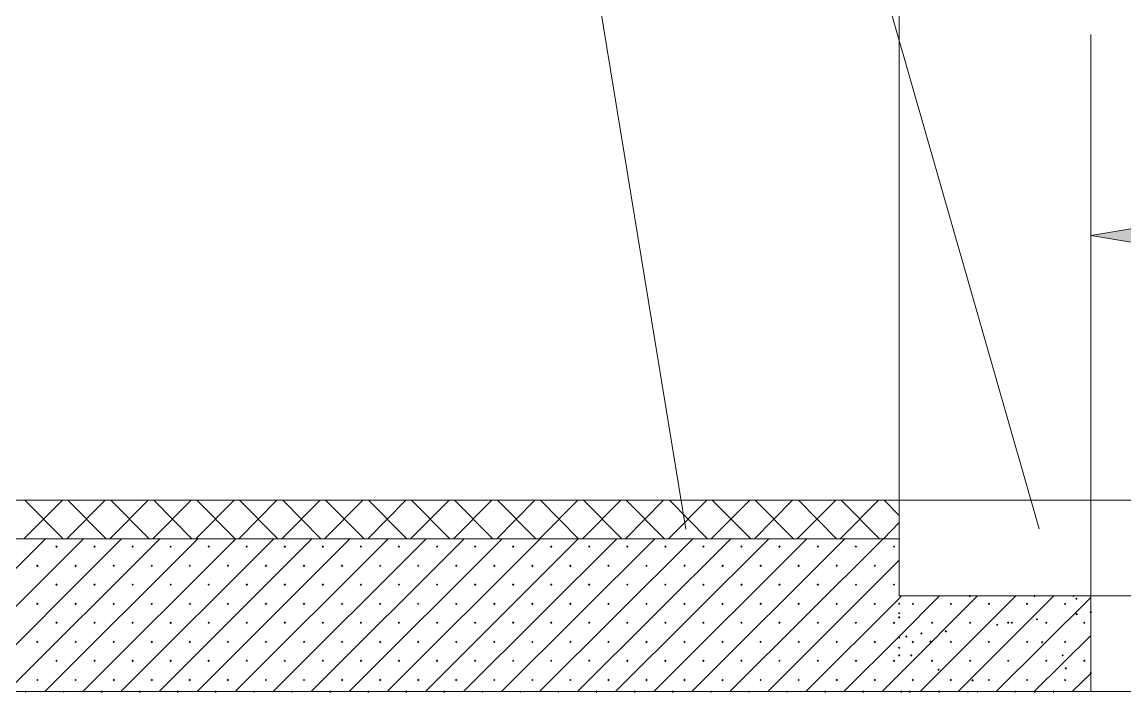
# Model space of a CAD drawing. Header units: millimetres. Extents: x 0 to 414, y 0 to 292.
# Drawn here: x 299.38 to 310.73, y 239.17 to 246.08 of the extents above; entities that cross this region are included whole.
import ezdxf

# ---------------------------------------------------------------- set-up
doc = ezdxf.new("R2010")
doc.units = ezdxf.units.MM

msp = doc.modelspace()

# ---------------------------------------------------------------- hatches: boundary and pattern name
h = msp.add_hatch(color=0)
h.dxf.hatch_style = 2
h.paths.add_polyline_path([(312.448222, 244.224528), (310.380944, 243.878806), (312.448222, 243.536611)])
h = msp.add_hatch(color=0)
h.dxf.hatch_style = 2
h.paths.add_polyline_path([(299.737639, 240.666058), (299.724586, 240.679111), (299.737639, 240.692164), (299.750692, 240.679111)])
h = msp.add_hatch(color=0)
h.dxf.hatch_style = 2
h.paths.add_polyline_path([(300.129222, 240.666058), (300.116169, 240.679111), (300.129222, 240.692164), (300.142275, 240.679111)])
h = msp.add_hatch(color=0)
h.dxf.hatch_style = 2
h.paths.add_polyline_path([(300.520806, 240.666058), (300.507753, 240.679111), (300.520806, 240.692164), (300.533858, 240.679111)])
h = msp.add_hatch(color=0)
h.dxf.hatch_style = 2
h.paths.add_polyline_path([(300.912389, 240.666058), (300.899336, 240.679111), (300.912389, 240.692164), (300.925442, 240.679111)])
h = msp.add_hatch(color=0)
h.dxf.hatch_style = 2
h.paths.add_polyline_path([(301.303972, 240.666058), (301.290919, 240.679111), (301.303972, 240.692164), (301.317025, 240.679111)])
h = msp.add_hatch(color=0)
h.dxf.hatch_style = 2
h.paths.add_polyline_path([(301.695556, 240.666058), (301.682503, 240.679111), (301.695556, 240.692164), (301.708608, 240.679111)])
h = msp.add_hatch(color=0)
h.dxf.hatch_style = 2
h.paths.add_polyline_path([(302.087139, 240.666058), (302.074086, 240.679111), (302.087139, 240.692164), (302.100192, 240.679111)])
h = msp.add_hatch(color=0)
h.dxf.hatch_style = 2
h.paths.add_polyline_path([(302.478722, 240.666058), (302.465669, 240.679111), (302.478722, 240.692164), (302.491775, 240.679111)])
h = msp.add_hatch(color=0)
h.dxf.hatch_style = 2
h.paths.add_polyline_path([(302.870306, 240.666058), (302.857253, 240.679111), (302.870306, 240.692164), (302.883358, 240.679111)])
h = msp.add_hatch(color=0)
h.dxf.hatch_style = 2
h.paths.add_polyline_path([(303.261889, 240.666058), (303.248836, 240.679111), (303.261889, 240.692164), (303.274942, 240.679111)])
h = msp.add_hatch(color=0)
h.dxf.hatch_style = 2
h.paths.add_polyline_path([(303.653472, 240.666058), (303.640419, 240.679111), (303.653472, 240.692164), (303.666525, 240.679111)])
h = msp.add_hatch(color=0)
h.dxf.hatch_style = 2
h.paths.add_polyline_path([(304.045056, 240.666058), (304.032003, 240.679111), (304.045056, 240.692164), (304.058108, 240.679111)])
h = msp.add_hatch(color=0)
h.dxf.hatch_style = 2
h.paths.add_polyline_path([(304.436639, 240.666058), (304.423586, 240.679111), (304.436639, 240.692164), (304.449692, 240.679111)])
h = msp.add_hatch(color=0)
h.dxf.hatch_style = 2
h.paths.add_polyline_path([(304.828222, 240.666058), (304.815169, 240.679111), (304.828222, 240.692164), (304.841275, 240.679111)])
h = msp.add_hatch(color=0)
h.dxf.hatch_style = 2
h.paths.add_polyline_path([(305.219806, 240.666058), (305.206753, 240.679111), (305.219806, 240.692164), (305.232858, 240.679111)])
h = msp.add_hatch(color=0)
h.dxf.hatch_style = 2
h.paths.add_polyline_path([(305.611389, 240.666058), (305.598336, 240.679111), (305.611389, 240.692164), (305.624442, 240.679111)])
h = msp.add_hatch(color=0)
h.dxf.hatch_style = 2
h.paths.add_polyline_path([(306.002972, 240.666058), (305.989919, 240.679111), (306.002972, 240.692164), (306.016025, 240.679111)])
h = msp.add_hatch(color=0)
h.dxf.hatch_style = 2
h.paths.add_polyline_path([(306.394556, 240.666058), (306.381503, 240.679111), (306.394556, 240.692164), (306.407608, 240.679111)])
h = msp.add_hatch(color=0)
h.dxf.hatch_style = 2
h.paths.add_polyline_path([(306.786139, 240.666058), (306.773086, 240.679111), (306.786139, 240.692164), (306.799192, 240.679111)])
h = msp.add_hatch(color=0)
h.dxf.hatch_style = 2
h.paths.add_polyline_path([(307.177722, 240.666058), (307.164669, 240.679111), (307.177722, 240.692164), (307.190775, 240.679111)])
h = msp.add_hatch(color=0)
h.dxf.hatch_style = 2
h.paths.add_polyline_path([(307.572833, 240.666058), (307.559781, 240.679111), (307.572833, 240.692164), (307.585886, 240.679111)])
h = msp.add_hatch(color=0)
h.dxf.hatch_style = 2
h.paths.add_polyline_path([(307.964417, 240.666058), (307.951364, 240.679111), (307.964417, 240.692164), (307.977469, 240.679111)])
h = msp.add_hatch(color=0)
h.dxf.hatch_style = 2
h.paths.add_polyline_path([(308.356, 240.666058), (308.342947, 240.679111), (308.356, 240.692164), (308.369053, 240.679111)])
h = msp.add_hatch(color=0)
h.dxf.hatch_style = 2
h.paths.add_polyline_path([(299.540083, 240.468503), (299.527031, 240.481556), (299.540083, 240.494608), (299.553136, 240.481556)])
h = msp.add_hatch(color=0)
h.dxf.hatch_style = 2
h.paths.add_polyline_path([(299.935194, 240.468503), (299.922142, 240.481556), (299.935194, 240.494608), (299.948247, 240.481556)])
h = msp.add_hatch(color=0)
h.dxf.hatch_style = 2
h.paths.add_polyline_path([(300.326778, 240.468503), (300.313725, 240.481556), (300.326778, 240.494608), (300.339831, 240.481556)])
h = msp.add_hatch(color=0)
h.dxf.hatch_style = 2
h.paths.add_polyline_path([(300.718361, 240.468503), (300.705308, 240.481556), (300.718361, 240.494608), (300.731414, 240.481556)])
h = msp.add_hatch(color=0)
h.dxf.hatch_style = 2
h.paths.add_polyline_path([(301.109944, 240.468503), (301.096892, 240.481556), (301.109944, 240.494608), (301.122997, 240.481556)])
h = msp.add_hatch(color=0)
h.dxf.hatch_style = 2
h.paths.add_polyline_path([(301.501528, 240.468503), (301.488475, 240.481556), (301.501528, 240.494608), (301.514581, 240.481556)])
h = msp.add_hatch(color=0)
h.dxf.hatch_style = 2
h.paths.add_polyline_path([(301.893111, 240.468503), (301.880058, 240.481556), (301.893111, 240.494608), (301.906164, 240.481556)])
h = msp.add_hatch(color=0)
h.dxf.hatch_style = 2
h.paths.add_polyline_path([(302.284694, 240.468503), (302.271642, 240.481556), (302.284694, 240.494608), (302.297747, 240.481556)])
h = msp.add_hatch(color=0)
h.dxf.hatch_style = 2
h.paths.add_polyline_path([(302.676278, 240.468503), (302.663225, 240.481556), (302.676278, 240.494608), (302.689331, 240.481556)])
h = msp.add_hatch(color=0)
h.dxf.hatch_style = 2
h.paths.add_polyline_path([(303.067861, 240.468503), (303.054808, 240.481556), (303.067861, 240.494608), (303.080914, 240.481556)])
h = msp.add_hatch(color=0)
h.dxf.hatch_style = 2
h.paths.add_polyline_path([(303.459444, 240.468503), (303.446392, 240.481556), (303.459444, 240.494608), (303.472497, 240.481556)])
h = msp.add_hatch(color=0)
h.dxf.hatch_style = 2
h.paths.add_polyline_path([(303.851028, 240.468503), (303.837975, 240.481556), (303.851028, 240.494608), (303.864081, 240.481556)])
h = msp.add_hatch(color=0)
h.dxf.hatch_style = 2
h.paths.add_polyline_path([(304.242611, 240.468503), (304.229558, 240.481556), (304.242611, 240.494608), (304.255664, 240.481556)])
h = msp.add_hatch(color=0)
h.dxf.hatch_style = 2
h.paths.add_polyline_path([(304.634194, 240.468503), (304.621142, 240.481556), (304.634194, 240.494608), (304.647247, 240.481556)])
h = msp.add_hatch(color=0)
h.dxf.hatch_style = 2
h.paths.add_polyline_path([(305.025778, 240.468503), (305.012725, 240.481556), (305.025778, 240.494608), (305.038831, 240.481556)])
h = msp.add_hatch(color=0)
h.dxf.hatch_style = 2
h.paths.add_polyline_path([(305.417361, 240.468503), (305.404308, 240.481556), (305.417361, 240.494608), (305.430414, 240.481556)])
h = msp.add_hatch(color=0)
h.dxf.hatch_style = 2
h.paths.add_polyline_path([(305.808944, 240.468503), (305.795892, 240.481556), (305.808944, 240.494608), (305.821997, 240.481556)])
h = msp.add_hatch(color=0)
h.dxf.hatch_style = 2
h.paths.add_polyline_path([(306.200528, 240.468503), (306.187475, 240.481556), (306.200528, 240.494608), (306.213581, 240.481556)])
h = msp.add_hatch(color=0)
h.dxf.hatch_style = 2
h.paths.add_polyline_path([(306.592111, 240.468503), (306.579058, 240.481556), (306.592111, 240.494608), (306.605164, 240.481556)])
h = msp.add_hatch(color=0)
h.dxf.hatch_style = 2
h.paths.add_polyline_path([(306.983694, 240.468503), (306.970642, 240.481556), (306.983694, 240.494608), (306.996747, 240.481556)])
h = msp.add_hatch(color=0)
h.dxf.hatch_style = 2
h.paths.add_polyline_path([(307.375278, 240.468503), (307.362225, 240.481556), (307.375278, 240.494608), (307.388331, 240.481556)])
h = msp.add_hatch(color=0)
h.dxf.hatch_style = 2
h.paths.add_polyline_path([(307.766861, 240.468503), (307.753808, 240.481556), (307.766861, 240.494608), (307.779914, 240.481556)])
h = msp.add_hatch(color=0)
h.dxf.hatch_style = 2
h.paths.add_polyline_path([(308.158444, 240.468503), (308.145392, 240.481556), (308.158444, 240.494608), (308.171497, 240.481556)])
h = msp.add_hatch(color=0)
h.dxf.hatch_style = 2
h.paths.add_polyline_path([(299.737639, 240.274475), (299.724586, 240.287528), (299.737639, 240.300581), (299.750692, 240.287528)])
h = msp.add_hatch(color=0)
h.dxf.hatch_style = 2
h.paths.add_polyline_path([(300.129222, 240.274475), (300.116169, 240.287528), (300.129222, 240.300581), (300.142275, 240.287528)])
h = msp.add_hatch(color=0)
h.dxf.hatch_style = 2
h.paths.add_polyline_path([(300.520806, 240.274475), (300.507753, 240.287528), (300.520806, 240.300581), (300.533858, 240.287528)])
h = msp.add_hatch(color=0)
h.dxf.hatch_style = 2
h.paths.add_polyline_path([(300.912389, 240.274475), (300.899336, 240.287528), (300.912389, 240.300581), (300.925442, 240.287528)])
h = msp.add_hatch(color=0)
h.dxf.hatch_style = 2
h.paths.add_polyline_path([(301.303972, 240.274475), (301.290919, 240.287528), (301.303972, 240.300581), (301.317025, 240.287528)])
h = msp.add_hatch(color=0)
h.dxf.hatch_style = 2
h.paths.add_polyline_path([(301.695556, 240.274475), (301.682503, 240.287528), (301.695556, 240.300581), (301.708608, 240.287528)])
h = msp.add_hatch(color=0)
h.dxf.hatch_style = 2
h.paths.add_polyline_path([(302.087139, 240.274475), (302.074086, 240.287528), (302.087139, 240.300581), (302.100192, 240.287528)])
h = msp.add_hatch(color=0)
h.dxf.hatch_style = 2
h.paths.add_polyline_path([(302.478722, 240.274475), (302.465669, 240.287528), (302.478722, 240.300581), (302.491775, 240.287528)])
h = msp.add_hatch(color=0)
h.dxf.hatch_style = 2
h.paths.add_polyline_path([(302.870306, 240.274475), (302.857253, 240.287528), (302.870306, 240.300581), (302.883358, 240.287528)])
h = msp.add_hatch(color=0)
h.dxf.hatch_style = 2
h.paths.add_polyline_path([(303.261889, 240.274475), (303.248836, 240.287528), (303.261889, 240.300581), (303.274942, 240.287528)])
h = msp.add_hatch(color=0)
h.dxf.hatch_style = 2
h.paths.add_polyline_path([(303.653472, 240.274475), (303.640419, 240.287528), (303.653472, 240.300581), (303.666525, 240.287528)])
h = msp.add_hatch(color=0)
h.dxf.hatch_style = 2
h.paths.add_polyline_path([(304.045056, 240.274475), (304.032003, 240.287528), (304.045056, 240.300581), (304.058108, 240.287528)])
h = msp.add_hatch(color=0)
h.dxf.hatch_style = 2
h.paths.add_polyline_path([(304.436639, 240.274475), (304.423586, 240.287528), (304.436639, 240.300581), (304.449692, 240.287528)])
h = msp.add_hatch(color=0)
h.dxf.hatch_style = 2
h.paths.add_polyline_path([(304.828222, 240.274475), (304.815169, 240.287528), (304.828222, 240.300581), (304.841275, 240.287528)])
h = msp.add_hatch(color=0)
h.dxf.hatch_style = 2
h.paths.add_polyline_path([(305.219806, 240.274475), (305.206753, 240.287528), (305.219806, 240.300581), (305.232858, 240.287528)])
h = msp.add_hatch(color=0)
h.dxf.hatch_style = 2
h.paths.add_polyline_path([(305.611389, 240.274475), (305.598336, 240.287528), (305.611389, 240.300581), (305.624442, 240.287528)])
h = msp.add_hatch(color=0)
h.dxf.hatch_style = 2
h.paths.add_polyline_path([(306.002972, 240.274475), (305.989919, 240.287528), (306.002972, 240.300581), (306.016025, 240.287528)])
h = msp.add_hatch(color=0)
h.dxf.hatch_style = 2
h.paths.add_polyline_path([(306.394556, 240.274475), (306.381503, 240.287528), (306.394556, 240.300581), (306.407608, 240.287528)])
h = msp.add_hatch(color=0)
h.dxf.hatch_style = 2
h.paths.add_polyline_path([(306.786139, 240.274475), (306.773086, 240.287528), (306.786139, 240.300581), (306.799192, 240.287528)])
h = msp.add_hatch(color=0)
h.dxf.hatch_style = 2
h.paths.add_polyline_path([(307.177722, 240.274475), (307.164669, 240.287528), (307.177722, 240.300581), (307.190775, 240.287528)])
h = msp.add_hatch(color=0)
h.dxf.hatch_style = 2
h.paths.add_polyline_path([(307.572833, 240.274475), (307.559781, 240.287528), (307.572833, 240.300581), (307.585886, 240.287528)])
h = msp.add_hatch(color=0)
h.dxf.hatch_style = 2
h.paths.add_polyline_path([(307.964417, 240.274475), (307.951364, 240.287528), (307.964417, 240.300581), (307.977469, 240.287528)])
h = msp.add_hatch(color=0)
h.dxf.hatch_style = 2
h.paths.add_polyline_path([(308.356, 240.274475), (308.342947, 240.287528), (308.356, 240.300581), (308.369053, 240.287528)])
h = msp.add_hatch(color=0)
h.dxf.hatch_style = 2
h.paths.add_polyline_path([(309.135639, 240.158058), (309.122586, 240.171111), (309.135639, 240.184164), (309.148692, 240.171111)])
h = msp.add_hatch(color=0)
h.dxf.hatch_style = 2
h.paths.add_polyline_path([(309.135639, 240.158058), (309.122586, 240.171111), (309.135639, 240.184164), (309.148692, 240.171111)])
h = msp.add_hatch(color=0)
h.dxf.hatch_style = 2
h.paths.add_polyline_path([(309.135639, 240.158058), (309.122586, 240.171111), (309.135639, 240.184164), (309.148692, 240.171111)])
h = msp.add_hatch(color=0)
h.dxf.hatch_style = 2
h.paths.add_polyline_path([(309.802389, 240.158058), (309.789336, 240.171111), (309.802389, 240.184164), (309.815442, 240.171111)])
h = msp.add_hatch(color=0)
h.dxf.hatch_style = 2
h.paths.add_polyline_path([(310.201028, 240.158058), (310.187975, 240.171111), (310.201028, 240.184164), (310.214081, 240.171111)])
h = msp.add_hatch(color=0)
h.dxf.hatch_style = 2
h.paths.add_polyline_path([(310.232778, 240.129836), (310.219725, 240.142889), (310.232778, 240.155942), (310.245831, 240.142889)])
h = msp.add_hatch(color=0)
h.dxf.hatch_style = 2
h.paths.add_polyline_path([(299.540083, 240.076919), (299.527031, 240.089972), (299.540083, 240.103025), (299.553136, 240.089972)])
h = msp.add_hatch(color=0)
h.dxf.hatch_style = 2
h.paths.add_polyline_path([(299.935194, 240.076919), (299.922142, 240.089972), (299.935194, 240.103025), (299.948247, 240.089972)])
h = msp.add_hatch(color=0)
h.dxf.hatch_style = 2
h.paths.add_polyline_path([(300.326778, 240.076919), (300.313725, 240.089972), (300.326778, 240.103025), (300.339831, 240.089972)])
h = msp.add_hatch(color=0)
h.dxf.hatch_style = 2
h.paths.add_polyline_path([(300.718361, 240.076919), (300.705308, 240.089972), (300.718361, 240.103025), (300.731414, 240.089972)])
h = msp.add_hatch(color=0)
h.dxf.hatch_style = 2
h.paths.add_polyline_path([(301.109944, 240.076919), (301.096892, 240.089972), (301.109944, 240.103025), (301.122997, 240.089972)])
h = msp.add_hatch(color=0)
h.dxf.hatch_style = 2
h.paths.add_polyline_path([(301.501528, 240.076919), (301.488475, 240.089972), (301.501528, 240.103025), (301.514581, 240.089972)])
h = msp.add_hatch(color=0)
h.dxf.hatch_style = 2
h.paths.add_polyline_path([(301.893111, 240.076919), (301.880058, 240.089972), (301.893111, 240.103025), (301.906164, 240.089972)])
h = msp.add_hatch(color=0)
h.dxf.hatch_style = 2
h.paths.add_polyline_path([(302.284694, 240.076919), (302.271642, 240.089972), (302.284694, 240.103025), (302.297747, 240.089972)])
h = msp.add_hatch(color=0)
h.dxf.hatch_style = 2
h.paths.add_polyline_path([(302.676278, 240.076919), (302.663225, 240.089972), (302.676278, 240.103025), (302.689331, 240.089972)])
h = msp.add_hatch(color=0)
h.dxf.hatch_style = 2
h.paths.add_polyline_path([(303.067861, 240.076919), (303.054808, 240.089972), (303.067861, 240.103025), (303.080914, 240.089972)])
h = msp.add_hatch(color=0)
h.dxf.hatch_style = 2
h.paths.add_polyline_path([(303.459444, 240.076919), (303.446392, 240.089972), (303.459444, 240.103025), (303.472497, 240.089972)])
h = msp.add_hatch(color=0)
h.dxf.hatch_style = 2
h.paths.add_polyline_path([(303.851028, 240.076919), (303.837975, 240.089972), (303.851028, 240.103025), (303.864081, 240.089972)])
h = msp.add_hatch(color=0)
h.dxf.hatch_style = 2
h.paths.add_polyline_path([(304.242611, 240.076919), (304.229558, 240.089972), (304.242611, 240.103025), (304.255664, 240.089972)])
h = msp.add_hatch(color=0)
h.dxf.hatch_style = 2
h.paths.add_polyline_path([(304.634194, 240.076919), (304.621142, 240.089972), (304.634194, 240.103025), (304.647247, 240.089972)])
h = msp.add_hatch(color=0)
h.dxf.hatch_style = 2
h.paths.add_polyline_path([(305.025778, 240.076919), (305.012725, 240.089972), (305.025778, 240.103025), (305.038831, 240.089972)])
h = msp.add_hatch(color=0)
h.dxf.hatch_style = 2
h.paths.add_polyline_path([(305.417361, 240.076919), (305.404308, 240.089972), (305.417361, 240.103025), (305.430414, 240.089972)])
h = msp.add_hatch(color=0)
h.dxf.hatch_style = 2
h.paths.add_polyline_path([(305.808944, 240.076919), (305.795892, 240.089972), (305.808944, 240.103025), (305.821997, 240.089972)])
h = msp.add_hatch(color=0)
h.dxf.hatch_style = 2
h.paths.add_polyline_path([(306.200528, 240.076919), (306.187475, 240.089972), (306.200528, 240.103025), (306.213581, 240.089972)])
h = msp.add_hatch(color=0)
h.dxf.hatch_style = 2
h.paths.add_polyline_path([(306.592111, 240.076919), (306.579058, 240.089972), (306.592111, 240.103025), (306.605164, 240.089972)])
h = msp.add_hatch(color=0)
h.dxf.hatch_style = 2
h.paths.add_polyline_path([(306.983694, 240.076919), (306.970642, 240.089972), (306.983694, 240.103025), (306.996747, 240.089972)])
h = msp.add_hatch(color=0)
h.dxf.hatch_style = 2
h.paths.add_polyline_path([(307.375278, 240.076919), (307.362225, 240.089972), (307.375278, 240.103025), (307.388331, 240.089972)])
h = msp.add_hatch(color=0)
h.dxf.hatch_style = 2
h.paths.add_polyline_path([(307.766861, 240.076919), (307.753808, 240.089972), (307.766861, 240.103025), (307.779914, 240.089972)])
h = msp.add_hatch(color=0)
h.dxf.hatch_style = 2
h.paths.add_polyline_path([(308.158444, 240.076919), (308.145392, 240.089972), (308.158444, 240.103025), (308.171497, 240.089972)])
h = msp.add_hatch(color=0)
h.dxf.hatch_style = 2
h.paths.add_polyline_path([(308.408917, 240.076919), (308.395864, 240.089972), (308.408917, 240.103025), (308.421969, 240.089972)])
h = msp.add_hatch(color=0)
h.dxf.hatch_style = 2
h.paths.add_polyline_path([(308.408917, 240.076919), (308.395864, 240.089972), (308.408917, 240.103025), (308.421969, 240.089972)])
h = msp.add_hatch(color=0)
h.dxf.hatch_style = 2
h.paths.add_polyline_path([(308.408917, 240.076919), (308.395864, 240.089972), (308.408917, 240.103025), (308.421969, 240.089972)])
h = msp.add_hatch(color=0)
h.dxf.hatch_style = 2
h.paths.add_polyline_path([(308.550028, 240.076919), (308.536975, 240.089972), (308.550028, 240.103025), (308.563081, 240.089972)])
h = msp.add_hatch(color=0)
h.dxf.hatch_style = 2
h.paths.add_polyline_path([(308.941611, 240.076919), (308.928558, 240.089972), (308.941611, 240.103025), (308.954664, 240.089972)])
h = msp.add_hatch(color=0)
h.dxf.hatch_style = 2
h.paths.add_polyline_path([(309.333194, 240.076919), (309.320142, 240.089972), (309.333194, 240.103025), (309.346247, 240.089972)])
h = msp.add_hatch(color=0)
h.dxf.hatch_style = 2
h.paths.add_polyline_path([(309.724778, 240.076919), (309.711725, 240.089972), (309.724778, 240.103025), (309.737831, 240.089972)])
h = msp.add_hatch(color=0)
h.dxf.hatch_style = 2
h.paths.add_polyline_path([(310.116361, 240.076919), (310.103308, 240.089972), (310.116361, 240.103025), (310.129414, 240.089972)])
h = msp.add_hatch(color=0)
h.dxf.hatch_style = 2
h.paths.add_polyline_path([(308.408917, 239.981669), (308.395864, 239.994722), (308.408917, 240.007775), (308.421969, 239.994722)])
h = msp.add_hatch(color=0)
h.dxf.hatch_style = 2
h.paths.add_polyline_path([(308.408917, 239.981669), (308.395864, 239.994722), (308.408917, 240.007775), (308.421969, 239.994722)])
h = msp.add_hatch(color=0)
h.dxf.hatch_style = 2
h.paths.add_polyline_path([(308.408917, 239.981669), (308.395864, 239.994722), (308.408917, 240.007775), (308.421969, 239.994722)])
h = msp.add_hatch(color=0)
h.dxf.hatch_style = 2
h.paths.add_polyline_path([(308.408917, 239.939336), (308.395864, 239.952389), (308.408917, 239.965442), (308.421969, 239.952389)])
h = msp.add_hatch(color=0)
h.dxf.hatch_style = 2
h.paths.add_polyline_path([(309.827083, 239.918169), (309.814031, 239.931222), (309.827083, 239.944275), (309.840136, 239.931222)])
h = msp.add_hatch(color=0)
h.dxf.hatch_style = 2
h.paths.add_polyline_path([(310.236306, 239.971086), (310.223253, 239.984139), (310.236306, 239.997192), (310.249358, 239.984139)])
h = msp.add_hatch(color=0)
h.dxf.hatch_style = 2
h.paths.add_polyline_path([(310.380944, 239.992253), (310.367892, 240.005306), (310.380944, 240.018358), (310.393997, 240.005306)])
h = msp.add_hatch(color=0)
h.dxf.hatch_style = 2
h.paths.add_polyline_path([(310.380944, 239.988725), (310.367892, 240.001778), (310.380944, 240.014831), (310.393997, 240.001778)])
h = msp.add_hatch(color=0)
h.dxf.hatch_style = 2
h.paths.add_polyline_path([(299.737639, 239.882892), (299.724586, 239.895944), (299.737639, 239.908997), (299.750692, 239.895944)])
h = msp.add_hatch(color=0)
h.dxf.hatch_style = 2
h.paths.add_polyline_path([(300.129222, 239.882892), (300.116169, 239.895944), (300.129222, 239.908997), (300.142275, 239.895944)])
h = msp.add_hatch(color=0)
h.dxf.hatch_style = 2
h.paths.add_polyline_path([(300.520806, 239.882892), (300.507753, 239.895944), (300.520806, 239.908997), (300.533858, 239.895944)])
h = msp.add_hatch(color=0)
h.dxf.hatch_style = 2
h.paths.add_polyline_path([(300.912389, 239.882892), (300.899336, 239.895944), (300.912389, 239.908997), (300.925442, 239.895944)])
h = msp.add_hatch(color=0)
h.dxf.hatch_style = 2
h.paths.add_polyline_path([(301.303972, 239.882892), (301.290919, 239.895944), (301.303972, 239.908997), (301.317025, 239.895944)])
h = msp.add_hatch(color=0)
h.dxf.hatch_style = 2
h.paths.add_polyline_path([(301.695556, 239.882892), (301.682503, 239.895944), (301.695556, 239.908997), (301.708608, 239.895944)])
h = msp.add_hatch(color=0)
h.dxf.hatch_style = 2
h.paths.add_polyline_path([(302.087139, 239.882892), (302.074086, 239.895944), (302.087139, 239.908997), (302.100192, 239.895944)])
h = msp.add_hatch(color=0)
h.dxf.hatch_style = 2
h.paths.add_polyline_path([(302.478722, 239.882892), (302.465669, 239.895944), (302.478722, 239.908997), (302.491775, 239.895944)])
h = msp.add_hatch(color=0)
h.dxf.hatch_style = 2
h.paths.add_polyline_path([(302.870306, 239.882892), (302.857253, 239.895944), (302.870306, 239.908997), (302.883358, 239.895944)])
h = msp.add_hatch(color=0)
h.dxf.hatch_style = 2
h.paths.add_polyline_path([(303.261889, 239.882892), (303.248836, 239.895944), (303.261889, 239.908997), (303.274942, 239.895944)])
h = msp.add_hatch(color=0)
h.dxf.hatch_style = 2
h.paths.add_polyline_path([(303.653472, 239.882892), (303.640419, 239.895944), (303.653472, 239.908997), (303.666525, 239.895944)])
h = msp.add_hatch(color=0)
h.dxf.hatch_style = 2
h.paths.add_polyline_path([(304.045056, 239.882892), (304.032003, 239.895944), (304.045056, 239.908997), (304.058108, 239.895944)])
h = msp.add_hatch(color=0)
h.dxf.hatch_style = 2
h.paths.add_polyline_path([(304.436639, 239.882892), (304.423586, 239.895944), (304.436639, 239.908997), (304.449692, 239.895944)])
h = msp.add_hatch(color=0)
h.dxf.hatch_style = 2
h.paths.add_polyline_path([(304.828222, 239.882892), (304.815169, 239.895944), (304.828222, 239.908997), (304.841275, 239.895944)])
h = msp.add_hatch(color=0)
h.dxf.hatch_style = 2
h.paths.add_polyline_path([(305.219806, 239.882892), (305.206753, 239.895944), (305.219806, 239.908997), (305.232858, 239.895944)])
h = msp.add_hatch(color=0)
h.dxf.hatch_style = 2
h.paths.add_polyline_path([(305.611389, 239.882892), (305.598336, 239.895944), (305.611389, 239.908997), (305.624442, 239.895944)])
h = msp.add_hatch(color=0)
h.dxf.hatch_style = 2
h.paths.add_polyline_path([(306.002972, 239.882892), (305.989919, 239.895944), (306.002972, 239.908997), (306.016025, 239.895944)])
h = msp.add_hatch(color=0)
h.dxf.hatch_style = 2
h.paths.add_polyline_path([(306.394556, 239.882892), (306.381503, 239.895944), (306.394556, 239.908997), (306.407608, 239.895944)])
h = msp.add_hatch(color=0)
h.dxf.hatch_style = 2
h.paths.add_polyline_path([(306.786139, 239.882892), (306.773086, 239.895944), (306.786139, 239.908997), (306.799192, 239.895944)])
h = msp.add_hatch(color=0)
h.dxf.hatch_style = 2
h.paths.add_polyline_path([(307.177722, 239.882892), (307.164669, 239.895944), (307.177722, 239.908997), (307.190775, 239.895944)])
h = msp.add_hatch(color=0)
h.dxf.hatch_style = 2
h.paths.add_polyline_path([(307.572833, 239.882892), (307.559781, 239.895944), (307.572833, 239.908997), (307.585886, 239.895944)])
h = msp.add_hatch(color=0)
h.dxf.hatch_style = 2
h.paths.add_polyline_path([(307.964417, 239.882892), (307.951364, 239.895944), (307.964417, 239.908997), (307.977469, 239.895944)])
h = msp.add_hatch(color=0)
h.dxf.hatch_style = 2
h.paths.add_polyline_path([(308.356, 239.882892), (308.342947, 239.895944), (308.356, 239.908997), (308.369053, 239.895944)])
h = msp.add_hatch(color=0)
h.dxf.hatch_style = 2
h.paths.add_polyline_path([(308.747583, 239.882892), (308.734531, 239.895944), (308.747583, 239.908997), (308.760636, 239.895944)])
h = msp.add_hatch(color=0)
h.dxf.hatch_style = 2
h.paths.add_polyline_path([(308.888694, 239.794697), (308.875642, 239.80775), (308.888694, 239.820803), (308.901747, 239.80775)])
h = msp.add_hatch(color=0)
h.dxf.hatch_style = 2
h.paths.add_polyline_path([(309.139167, 239.882892), (309.126114, 239.895944), (309.139167, 239.908997), (309.152219, 239.895944)])
h = msp.add_hatch(color=0)
h.dxf.hatch_style = 2
h.paths.add_polyline_path([(309.417861, 239.861725), (309.404808, 239.874778), (309.417861, 239.887831), (309.430914, 239.874778)])
h = msp.add_hatch(color=0)
h.dxf.hatch_style = 2
h.paths.add_polyline_path([(309.53075, 239.882892), (309.517697, 239.895944), (309.53075, 239.908997), (309.543803, 239.895944)])
h = msp.add_hatch(color=0)
h.dxf.hatch_style = 2
h.paths.add_polyline_path([(309.569556, 239.882892), (309.556503, 239.895944), (309.569556, 239.908997), (309.582608, 239.895944)])
h = msp.add_hatch(color=0)
h.dxf.hatch_style = 2
h.paths.add_polyline_path([(309.922333, 239.882892), (309.909281, 239.895944), (309.922333, 239.908997), (309.935386, 239.895944)])
h = msp.add_hatch(color=0)
h.dxf.hatch_style = 2
h.paths.add_polyline_path([(310.313917, 239.882892), (310.300864, 239.895944), (310.313917, 239.908997), (310.326969, 239.895944)])
h = msp.add_hatch(color=0)
h.dxf.hatch_style = 2
h.paths.add_polyline_path([(299.540083, 239.685336), (299.527031, 239.698389), (299.540083, 239.711442), (299.553136, 239.698389)])
h = msp.add_hatch(color=0)
h.dxf.hatch_style = 2
h.paths.add_polyline_path([(299.935194, 239.685336), (299.922142, 239.698389), (299.935194, 239.711442), (299.948247, 239.698389)])
h = msp.add_hatch(color=0)
h.dxf.hatch_style = 2
h.paths.add_polyline_path([(300.326778, 239.685336), (300.313725, 239.698389), (300.326778, 239.711442), (300.339831, 239.698389)])
h = msp.add_hatch(color=0)
h.dxf.hatch_style = 2
h.paths.add_polyline_path([(300.718361, 239.685336), (300.705308, 239.698389), (300.718361, 239.711442), (300.731414, 239.698389)])
h = msp.add_hatch(color=0)
h.dxf.hatch_style = 2
h.paths.add_polyline_path([(301.109944, 239.685336), (301.096892, 239.698389), (301.109944, 239.711442), (301.122997, 239.698389)])
h = msp.add_hatch(color=0)
h.dxf.hatch_style = 2
h.paths.add_polyline_path([(301.501528, 239.685336), (301.488475, 239.698389), (301.501528, 239.711442), (301.514581, 239.698389)])
h = msp.add_hatch(color=0)
h.dxf.hatch_style = 2
h.paths.add_polyline_path([(301.893111, 239.685336), (301.880058, 239.698389), (301.893111, 239.711442), (301.906164, 239.698389)])
h = msp.add_hatch(color=0)
h.dxf.hatch_style = 2
h.paths.add_polyline_path([(302.284694, 239.685336), (302.271642, 239.698389), (302.284694, 239.711442), (302.297747, 239.698389)])
h = msp.add_hatch(color=0)
h.dxf.hatch_style = 2
h.paths.add_polyline_path([(302.676278, 239.685336), (302.663225, 239.698389), (302.676278, 239.711442), (302.689331, 239.698389)])
h = msp.add_hatch(color=0)
h.dxf.hatch_style = 2
h.paths.add_polyline_path([(303.067861, 239.685336), (303.054808, 239.698389), (303.067861, 239.711442), (303.080914, 239.698389)])
h = msp.add_hatch(color=0)
h.dxf.hatch_style = 2
h.paths.add_polyline_path([(303.459444, 239.685336), (303.446392, 239.698389), (303.459444, 239.711442), (303.472497, 239.698389)])
h = msp.add_hatch(color=0)
h.dxf.hatch_style = 2
h.paths.add_polyline_path([(303.851028, 239.685336), (303.837975, 239.698389), (303.851028, 239.711442), (303.864081, 239.698389)])
h = msp.add_hatch(color=0)
h.dxf.hatch_style = 2
h.paths.add_polyline_path([(304.242611, 239.685336), (304.229558, 239.698389), (304.242611, 239.711442), (304.255664, 239.698389)])
h = msp.add_hatch(color=0)
h.dxf.hatch_style = 2
h.paths.add_polyline_path([(304.634194, 239.685336), (304.621142, 239.698389), (304.634194, 239.711442), (304.647247, 239.698389)])
h = msp.add_hatch(color=0)
h.dxf.hatch_style = 2
h.paths.add_polyline_path([(305.025778, 239.685336), (305.012725, 239.698389), (305.025778, 239.711442), (305.038831, 239.698389)])
h = msp.add_hatch(color=0)
h.dxf.hatch_style = 2
h.paths.add_polyline_path([(305.417361, 239.685336), (305.404308, 239.698389), (305.417361, 239.711442), (305.430414, 239.698389)])
h = msp.add_hatch(color=0)
h.dxf.hatch_style = 2
h.paths.add_polyline_path([(305.808944, 239.685336), (305.795892, 239.698389), (305.808944, 239.711442), (305.821997, 239.698389)])
h = msp.add_hatch(color=0)
h.dxf.hatch_style = 2
h.paths.add_polyline_path([(306.200528, 239.685336), (306.187475, 239.698389), (306.200528, 239.711442), (306.213581, 239.698389)])
h = msp.add_hatch(color=0)
h.dxf.hatch_style = 2
h.paths.add_polyline_path([(306.592111, 239.685336), (306.579058, 239.698389), (306.592111, 239.711442), (306.605164, 239.698389)])
h = msp.add_hatch(color=0)
h.dxf.hatch_style = 2
h.paths.add_polyline_path([(306.983694, 239.685336), (306.970642, 239.698389), (306.983694, 239.711442), (306.996747, 239.698389)])
h = msp.add_hatch(color=0)
h.dxf.hatch_style = 2
h.paths.add_polyline_path([(307.375278, 239.685336), (307.362225, 239.698389), (307.375278, 239.711442), (307.388331, 239.698389)])
h = msp.add_hatch(color=0)
h.dxf.hatch_style = 2
h.paths.add_polyline_path([(307.766861, 239.685336), (307.753808, 239.698389), (307.766861, 239.711442), (307.779914, 239.698389)])
h = msp.add_hatch(color=0)
h.dxf.hatch_style = 2
h.paths.add_polyline_path([(308.158444, 239.685336), (308.145392, 239.698389), (308.158444, 239.711442), (308.171497, 239.698389)])
h = msp.add_hatch(color=0)
h.dxf.hatch_style = 2
h.paths.add_polyline_path([(308.408917, 239.731197), (308.395864, 239.74425), (308.408917, 239.757303), (308.421969, 239.74425)])
h = msp.add_hatch(color=0)
h.dxf.hatch_style = 2
h.paths.add_polyline_path([(308.408917, 239.731197), (308.395864, 239.74425), (308.408917, 239.757303), (308.421969, 239.74425)])
h = msp.add_hatch(color=0)
h.dxf.hatch_style = 2
h.paths.add_polyline_path([(308.408917, 239.731197), (308.395864, 239.74425), (308.408917, 239.757303), (308.421969, 239.74425)])
h = msp.add_hatch(color=0)
h.dxf.hatch_style = 2
h.paths.add_polyline_path([(308.483, 239.741781), (308.469947, 239.754833), (308.483, 239.767886), (308.496053, 239.754833)])
h = msp.add_hatch(color=0)
h.dxf.hatch_style = 2
h.paths.add_polyline_path([(308.550028, 239.685336), (308.536975, 239.698389), (308.550028, 239.711442), (308.563081, 239.698389)])
h = msp.add_hatch(color=0)
h.dxf.hatch_style = 2
h.paths.add_polyline_path([(308.638222, 239.773531), (308.625169, 239.786583), (308.638222, 239.799636), (308.651275, 239.786583)])
h = msp.add_hatch(color=0)
h.dxf.hatch_style = 2
h.paths.add_polyline_path([(308.729944, 239.688864), (308.716892, 239.701917), (308.729944, 239.714969), (308.742997, 239.701917)])
h = msp.add_hatch(color=0)
h.dxf.hatch_style = 2
h.paths.add_polyline_path([(308.941611, 239.685336), (308.928558, 239.698389), (308.941611, 239.711442), (308.954664, 239.698389)])
h = msp.add_hatch(color=0)
h.dxf.hatch_style = 2
h.paths.add_polyline_path([(309.333194, 239.685336), (309.320142, 239.698389), (309.333194, 239.711442), (309.346247, 239.698389)])
h = msp.add_hatch(color=0)
h.dxf.hatch_style = 2
h.paths.add_polyline_path([(309.724778, 239.685336), (309.711725, 239.698389), (309.724778, 239.711442), (309.737831, 239.698389)])
h = msp.add_hatch(color=0)
h.dxf.hatch_style = 2
h.paths.add_polyline_path([(309.88, 239.681808), (309.866947, 239.694861), (309.88, 239.707914), (309.893053, 239.694861)])
h = msp.add_hatch(color=0)
h.dxf.hatch_style = 2
h.paths.add_polyline_path([(310.116361, 239.685336), (310.103308, 239.698389), (310.116361, 239.711442), (310.129414, 239.698389)])
h = msp.add_hatch(color=0)
h.dxf.hatch_style = 2
h.paths.add_polyline_path([(308.408917, 239.625364), (308.395864, 239.638417), (308.408917, 239.651469), (308.421969, 239.638417)])
h = msp.add_hatch(color=0)
h.dxf.hatch_style = 2
h.paths.add_polyline_path([(299.737639, 239.491308), (299.724586, 239.504361), (299.737639, 239.517414), (299.750692, 239.504361)])
h = msp.add_hatch(color=0)
h.dxf.hatch_style = 2
h.paths.add_polyline_path([(300.129222, 239.491308), (300.116169, 239.504361), (300.129222, 239.517414), (300.142275, 239.504361)])
h = msp.add_hatch(color=0)
h.dxf.hatch_style = 2
h.paths.add_polyline_path([(300.520806, 239.491308), (300.507753, 239.504361), (300.520806, 239.517414), (300.533858, 239.504361)])
h = msp.add_hatch(color=0)
h.dxf.hatch_style = 2
h.paths.add_polyline_path([(300.912389, 239.491308), (300.899336, 239.504361), (300.912389, 239.517414), (300.925442, 239.504361)])
h = msp.add_hatch(color=0)
h.dxf.hatch_style = 2
h.paths.add_polyline_path([(301.303972, 239.491308), (301.290919, 239.504361), (301.303972, 239.517414), (301.317025, 239.504361)])
h = msp.add_hatch(color=0)
h.dxf.hatch_style = 2
h.paths.add_polyline_path([(301.695556, 239.491308), (301.682503, 239.504361), (301.695556, 239.517414), (301.708608, 239.504361)])
h = msp.add_hatch(color=0)
h.dxf.hatch_style = 2
h.paths.add_polyline_path([(302.087139, 239.491308), (302.074086, 239.504361), (302.087139, 239.517414), (302.100192, 239.504361)])
h = msp.add_hatch(color=0)
h.dxf.hatch_style = 2
h.paths.add_polyline_path([(302.478722, 239.491308), (302.465669, 239.504361), (302.478722, 239.517414), (302.491775, 239.504361)])
h = msp.add_hatch(color=0)
h.dxf.hatch_style = 2
h.paths.add_polyline_path([(302.870306, 239.491308), (302.857253, 239.504361), (302.870306, 239.517414), (302.883358, 239.504361)])
h = msp.add_hatch(color=0)
h.dxf.hatch_style = 2
h.paths.add_polyline_path([(303.261889, 239.491308), (303.248836, 239.504361), (303.261889, 239.517414), (303.274942, 239.504361)])
h = msp.add_hatch(color=0)
h.dxf.hatch_style = 2
h.paths.add_polyline_path([(303.653472, 239.491308), (303.640419, 239.504361), (303.653472, 239.517414), (303.666525, 239.504361)])
h = msp.add_hatch(color=0)
h.dxf.hatch_style = 2
h.paths.add_polyline_path([(304.045056, 239.491308), (304.032003, 239.504361), (304.045056, 239.517414), (304.058108, 239.504361)])
h = msp.add_hatch(color=0)
h.dxf.hatch_style = 2
h.paths.add_polyline_path([(304.436639, 239.491308), (304.423586, 239.504361), (304.436639, 239.517414), (304.449692, 239.504361)])
h = msp.add_hatch(color=0)
h.dxf.hatch_style = 2
h.paths.add_polyline_path([(304.828222, 239.491308), (304.815169, 239.504361), (304.828222, 239.517414), (304.841275, 239.504361)])
h = msp.add_hatch(color=0)
h.dxf.hatch_style = 2
h.paths.add_polyline_path([(305.219806, 239.491308), (305.206753, 239.504361), (305.219806, 239.517414), (305.232858, 239.504361)])
h = msp.add_hatch(color=0)
h.dxf.hatch_style = 2
h.paths.add_polyline_path([(305.611389, 239.491308), (305.598336, 239.504361), (305.611389, 239.517414), (305.624442, 239.504361)])
h = msp.add_hatch(color=0)
h.dxf.hatch_style = 2
h.paths.add_polyline_path([(306.002972, 239.491308), (305.989919, 239.504361), (306.002972, 239.517414), (306.016025, 239.504361)])
h = msp.add_hatch(color=0)
h.dxf.hatch_style = 2
h.paths.add_polyline_path([(306.394556, 239.491308), (306.381503, 239.504361), (306.394556, 239.517414), (306.407608, 239.504361)])
h = msp.add_hatch(color=0)
h.dxf.hatch_style = 2
h.paths.add_polyline_path([(306.786139, 239.491308), (306.773086, 239.504361), (306.786139, 239.517414), (306.799192, 239.504361)])
h = msp.add_hatch(color=0)
h.dxf.hatch_style = 2
h.paths.add_polyline_path([(307.177722, 239.491308), (307.164669, 239.504361), (307.177722, 239.517414), (307.190775, 239.504361)])
h = msp.add_hatch(color=0)
h.dxf.hatch_style = 2
h.paths.add_polyline_path([(307.572833, 239.491308), (307.559781, 239.504361), (307.572833, 239.517414), (307.585886, 239.504361)])
h = msp.add_hatch(color=0)
h.dxf.hatch_style = 2
h.paths.add_polyline_path([(307.964417, 239.491308), (307.951364, 239.504361), (307.964417, 239.517414), (307.977469, 239.504361)])
h = msp.add_hatch(color=0)
h.dxf.hatch_style = 2
h.paths.add_polyline_path([(308.356, 239.491308), (308.342947, 239.504361), (308.356, 239.517414), (308.369053, 239.504361)])
h = msp.add_hatch(color=0)
h.dxf.hatch_style = 2
h.paths.add_polyline_path([(308.408917, 239.547753), (308.395864, 239.560806), (308.408917, 239.573858), (308.421969, 239.560806)])
h = msp.add_hatch(color=0)
h.dxf.hatch_style = 2
h.paths.add_polyline_path([(308.532389, 239.547753), (308.519336, 239.560806), (308.532389, 239.573858), (308.545442, 239.560806)])
h = msp.add_hatch(color=0)
h.dxf.hatch_style = 2
h.paths.add_polyline_path([(308.747583, 239.491308), (308.734531, 239.504361), (308.747583, 239.517414), (308.760636, 239.504361)])
h = msp.add_hatch(color=0)
h.dxf.hatch_style = 2
h.paths.add_polyline_path([(309.139167, 239.491308), (309.126114, 239.504361), (309.139167, 239.517414), (309.152219, 239.504361)])
h = msp.add_hatch(color=0)
h.dxf.hatch_style = 2
h.paths.add_polyline_path([(309.53075, 239.491308), (309.517697, 239.504361), (309.53075, 239.517414), (309.543803, 239.504361)])
h = msp.add_hatch(color=0)
h.dxf.hatch_style = 2
h.paths.add_polyline_path([(309.922333, 239.491308), (309.909281, 239.504361), (309.922333, 239.517414), (309.935386, 239.504361)])
h = msp.add_hatch(color=0)
h.dxf.hatch_style = 2
h.paths.add_polyline_path([(310.091667, 239.547753), (310.078614, 239.560806), (310.091667, 239.573858), (310.104719, 239.560806)])
h = msp.add_hatch(color=0)
h.dxf.hatch_style = 2
h.paths.add_polyline_path([(310.313917, 239.491308), (310.300864, 239.504361), (310.313917, 239.517414), (310.326969, 239.504361)])
h = msp.add_hatch(color=0)
h.dxf.hatch_style = 2
h.paths.add_polyline_path([(308.814611, 239.399586), (308.801558, 239.412639), (308.814611, 239.425692), (308.827664, 239.412639)])
h = msp.add_hatch(color=0)
h.dxf.hatch_style = 2
h.paths.add_polyline_path([(310.123417, 239.413697), (310.110364, 239.42675), (310.123417, 239.439803), (310.136469, 239.42675)])
h = msp.add_hatch(color=0)
h.dxf.hatch_style = 2
h.paths.add_polyline_path([(310.380944, 239.364308), (310.367892, 239.377361), (310.380944, 239.390414), (310.393997, 239.377361)])
h = msp.add_hatch(color=0)
h.dxf.hatch_style = 2
h.paths.add_polyline_path([(299.540083, 239.293753), (299.527031, 239.306806), (299.540083, 239.319858), (299.553136, 239.306806)])
h = msp.add_hatch(color=0)
h.dxf.hatch_style = 2
h.paths.add_polyline_path([(299.935194, 239.293753), (299.922142, 239.306806), (299.935194, 239.319858), (299.948247, 239.306806)])
h = msp.add_hatch(color=0)
h.dxf.hatch_style = 2
h.paths.add_polyline_path([(300.326778, 239.293753), (300.313725, 239.306806), (300.326778, 239.319858), (300.339831, 239.306806)])
h = msp.add_hatch(color=0)
h.dxf.hatch_style = 2
h.paths.add_polyline_path([(300.718361, 239.293753), (300.705308, 239.306806), (300.718361, 239.319858), (300.731414, 239.306806)])
h = msp.add_hatch(color=0)
h.dxf.hatch_style = 2
h.paths.add_polyline_path([(301.109944, 239.293753), (301.096892, 239.306806), (301.109944, 239.319858), (301.122997, 239.306806)])
h = msp.add_hatch(color=0)
h.dxf.hatch_style = 2
h.paths.add_polyline_path([(301.501528, 239.293753), (301.488475, 239.306806), (301.501528, 239.319858), (301.514581, 239.306806)])
h = msp.add_hatch(color=0)
h.dxf.hatch_style = 2
h.paths.add_polyline_path([(301.893111, 239.293753), (301.880058, 239.306806), (301.893111, 239.319858), (301.906164, 239.306806)])
h = msp.add_hatch(color=0)
h.dxf.hatch_style = 2
h.paths.add_polyline_path([(302.284694, 239.293753), (302.271642, 239.306806), (302.284694, 239.319858), (302.297747, 239.306806)])
h = msp.add_hatch(color=0)
h.dxf.hatch_style = 2
h.paths.add_polyline_path([(302.676278, 239.293753), (302.663225, 239.306806), (302.676278, 239.319858), (302.689331, 239.306806)])
h = msp.add_hatch(color=0)
h.dxf.hatch_style = 2
h.paths.add_polyline_path([(303.067861, 239.293753), (303.054808, 239.306806), (303.067861, 239.319858), (303.080914, 239.306806)])
h = msp.add_hatch(color=0)
h.dxf.hatch_style = 2
h.paths.add_polyline_path([(303.459444, 239.293753), (303.446392, 239.306806), (303.459444, 239.319858), (303.472497, 239.306806)])
h = msp.add_hatch(color=0)
h.dxf.hatch_style = 2
h.paths.add_polyline_path([(303.851028, 239.293753), (303.837975, 239.306806), (303.851028, 239.319858), (303.864081, 239.306806)])
h = msp.add_hatch(color=0)
h.dxf.hatch_style = 2
h.paths.add_polyline_path([(304.242611, 239.293753), (304.229558, 239.306806), (304.242611, 239.319858), (304.255664, 239.306806)])
h = msp.add_hatch(color=0)
h.dxf.hatch_style = 2
h.paths.add_polyline_path([(304.634194, 239.293753), (304.621142, 239.306806), (304.634194, 239.319858), (304.647247, 239.306806)])
h = msp.add_hatch(color=0)
h.dxf.hatch_style = 2
h.paths.add_polyline_path([(305.025778, 239.293753), (305.012725, 239.306806), (305.025778, 239.319858), (305.038831, 239.306806)])
h = msp.add_hatch(color=0)
h.dxf.hatch_style = 2
h.paths.add_polyline_path([(305.417361, 239.293753), (305.404308, 239.306806), (305.417361, 239.319858), (305.430414, 239.306806)])
h = msp.add_hatch(color=0)
h.dxf.hatch_style = 2
h.paths.add_polyline_path([(305.808944, 239.293753), (305.795892, 239.306806), (305.808944, 239.319858), (305.821997, 239.306806)])
h = msp.add_hatch(color=0)
h.dxf.hatch_style = 2
h.paths.add_polyline_path([(306.200528, 239.293753), (306.187475, 239.306806), (306.200528, 239.319858), (306.213581, 239.306806)])
h = msp.add_hatch(color=0)
h.dxf.hatch_style = 2
h.paths.add_polyline_path([(306.592111, 239.293753), (306.579058, 239.306806), (306.592111, 239.319858), (306.605164, 239.306806)])
h = msp.add_hatch(color=0)
h.dxf.hatch_style = 2
h.paths.add_polyline_path([(306.983694, 239.293753), (306.970642, 239.306806), (306.983694, 239.319858), (306.996747, 239.306806)])
h = msp.add_hatch(color=0)
h.dxf.hatch_style = 2
h.paths.add_polyline_path([(307.375278, 239.293753), (307.362225, 239.306806), (307.375278, 239.319858), (307.388331, 239.306806)])
h = msp.add_hatch(color=0)
h.dxf.hatch_style = 2
h.paths.add_polyline_path([(307.766861, 239.293753), (307.753808, 239.306806), (307.766861, 239.319858), (307.779914, 239.306806)])
h = msp.add_hatch(color=0)
h.dxf.hatch_style = 2
h.paths.add_polyline_path([(308.158444, 239.293753), (308.145392, 239.306806), (308.158444, 239.319858), (308.171497, 239.306806)])
h = msp.add_hatch(color=0)
h.dxf.hatch_style = 2
h.paths.add_polyline_path([(308.550028, 239.293753), (308.536975, 239.306806), (308.550028, 239.319858), (308.563081, 239.306806)])
h = msp.add_hatch(color=0)
h.dxf.hatch_style = 2
h.paths.add_polyline_path([(308.941611, 239.293753), (308.928558, 239.306806), (308.941611, 239.319858), (308.954664, 239.306806)])
h = msp.add_hatch(color=0)
h.dxf.hatch_style = 2
h.paths.add_polyline_path([(309.163861, 239.290225), (309.150808, 239.303278), (309.163861, 239.316331), (309.176914, 239.303278)])
h = msp.add_hatch(color=0)
h.dxf.hatch_style = 2
h.paths.add_polyline_path([(309.333194, 239.293753), (309.320142, 239.306806), (309.333194, 239.319858), (309.346247, 239.306806)])
h = msp.add_hatch(color=0)
h.dxf.hatch_style = 2
h.paths.add_polyline_path([(309.724778, 239.293753), (309.711725, 239.306806), (309.724778, 239.319858), (309.737831, 239.306806)])
h = msp.add_hatch(color=0)
h.dxf.hatch_style = 2
h.paths.add_polyline_path([(310.116361, 239.293753), (310.103308, 239.306806), (310.116361, 239.319858), (310.129414, 239.306806)])
h = msp.add_hatch(color=0)
h.dxf.hatch_style = 2
h.paths.add_polyline_path([(299.420139, 239.173808), (299.407086, 239.186861), (299.420139, 239.199914), (299.433192, 239.186861)])
h = msp.add_hatch(color=0)
h.dxf.hatch_style = 2
h.paths.add_polyline_path([(299.811722, 239.173808), (299.798669, 239.186861), (299.811722, 239.199914), (299.824775, 239.186861)])
h = msp.add_hatch(color=0)
h.dxf.hatch_style = 2
h.paths.add_polyline_path([(300.203306, 239.173808), (300.190253, 239.186861), (300.203306, 239.199914), (300.216358, 239.186861)])
h = msp.add_hatch(color=0)
h.dxf.hatch_style = 2
h.paths.add_polyline_path([(300.594889, 239.173808), (300.581836, 239.186861), (300.594889, 239.199914), (300.607942, 239.186861)])
h = msp.add_hatch(color=0)
h.dxf.hatch_style = 2
h.paths.add_polyline_path([(300.986472, 239.173808), (300.973419, 239.186861), (300.986472, 239.199914), (300.999525, 239.186861)])
h = msp.add_hatch(color=0)
h.dxf.hatch_style = 2
h.paths.add_polyline_path([(301.378056, 239.173808), (301.365003, 239.186861), (301.378056, 239.199914), (301.391108, 239.186861)])
h = msp.add_hatch(color=0)
h.dxf.hatch_style = 2
h.paths.add_polyline_path([(301.769639, 239.173808), (301.756586, 239.186861), (301.769639, 239.199914), (301.782692, 239.186861)])
h = msp.add_hatch(color=0)
h.dxf.hatch_style = 2
h.paths.add_polyline_path([(302.161222, 239.173808), (302.148169, 239.186861), (302.161222, 239.199914), (302.174275, 239.186861)])
h = msp.add_hatch(color=0)
h.dxf.hatch_style = 2
h.paths.add_polyline_path([(302.552806, 239.173808), (302.539753, 239.186861), (302.552806, 239.199914), (302.565858, 239.186861)])
h = msp.add_hatch(color=0)
h.dxf.hatch_style = 2
h.paths.add_polyline_path([(302.944389, 239.173808), (302.931336, 239.186861), (302.944389, 239.199914), (302.957442, 239.186861)])
h = msp.add_hatch(color=0)
h.dxf.hatch_style = 2
h.paths.add_polyline_path([(303.335972, 239.173808), (303.322919, 239.186861), (303.335972, 239.199914), (303.349025, 239.186861)])
h = msp.add_hatch(color=0)
h.dxf.hatch_style = 2
h.paths.add_polyline_path([(303.727556, 239.173808), (303.714503, 239.186861), (303.727556, 239.199914), (303.740608, 239.186861)])
h = msp.add_hatch(color=0)
h.dxf.hatch_style = 2
h.paths.add_polyline_path([(304.119139, 239.173808), (304.106086, 239.186861), (304.119139, 239.199914), (304.132192, 239.186861)])
h = msp.add_hatch(color=0)
h.dxf.hatch_style = 2
h.paths.add_polyline_path([(304.510722, 239.173808), (304.497669, 239.186861), (304.510722, 239.199914), (304.523775, 239.186861)])
h = msp.add_hatch(color=0)
h.dxf.hatch_style = 2
h.paths.add_polyline_path([(304.902306, 239.173808), (304.889253, 239.186861), (304.902306, 239.199914), (304.915358, 239.186861)])
h = msp.add_hatch(color=0)
h.dxf.hatch_style = 2
h.paths.add_polyline_path([(305.293889, 239.173808), (305.280836, 239.186861), (305.293889, 239.199914), (305.306942, 239.186861)])
h = msp.add_hatch(color=0)
h.dxf.hatch_style = 2
h.paths.add_polyline_path([(305.689, 239.173808), (305.675947, 239.186861), (305.689, 239.199914), (305.702053, 239.186861)])
h = msp.add_hatch(color=0)
h.dxf.hatch_style = 2
h.paths.add_polyline_path([(306.080583, 239.173808), (306.067531, 239.186861), (306.080583, 239.199914), (306.093636, 239.186861)])
h = msp.add_hatch(color=0)
h.dxf.hatch_style = 2
h.paths.add_polyline_path([(306.472167, 239.173808), (306.459114, 239.186861), (306.472167, 239.199914), (306.485219, 239.186861)])
h = msp.add_hatch(color=0)
h.dxf.hatch_style = 2
h.paths.add_polyline_path([(306.86375, 239.173808), (306.850697, 239.186861), (306.86375, 239.199914), (306.876803, 239.186861)])
h = msp.add_hatch(color=0)
h.dxf.hatch_style = 2
h.paths.add_polyline_path([(307.255333, 239.173808), (307.242281, 239.186861), (307.255333, 239.199914), (307.268386, 239.186861)])
h = msp.add_hatch(color=0)
h.dxf.hatch_style = 2
h.paths.add_polyline_path([(307.646917, 239.173808), (307.633864, 239.186861), (307.646917, 239.199914), (307.659969, 239.186861)])
h = msp.add_hatch(color=0)
h.dxf.hatch_style = 2
h.paths.add_polyline_path([(308.0385, 239.173808), (308.025447, 239.186861), (308.0385, 239.199914), (308.051553, 239.186861)])
h = msp.add_hatch(color=0)
h.dxf.hatch_style = 2
h.paths.add_polyline_path([(308.430083, 239.173808), (308.417031, 239.186861), (308.430083, 239.199914), (308.443136, 239.186861)])
h = msp.add_hatch(color=0)
h.dxf.hatch_style = 2
h.paths.add_polyline_path([(308.518278, 239.173808), (308.505225, 239.186861), (308.518278, 239.199914), (308.531331, 239.186861)])
h = msp.add_hatch(color=0)
h.dxf.hatch_style = 2
h.paths.add_polyline_path([(308.518278, 239.173808), (308.505225, 239.186861), (308.518278, 239.199914), (308.531331, 239.186861)])
h = msp.add_hatch(color=0)
h.dxf.hatch_style = 2
h.paths.add_polyline_path([(308.518278, 239.173808), (308.505225, 239.186861), (308.518278, 239.199914), (308.531331, 239.186861)])
h = msp.add_hatch(color=0)
h.dxf.hatch_style = 2
h.paths.add_polyline_path([(308.821667, 239.173808), (308.808614, 239.186861), (308.821667, 239.199914), (308.834719, 239.186861)])
h = msp.add_hatch(color=0)
h.dxf.hatch_style = 2
h.paths.add_polyline_path([(309.118, 239.173808), (309.104947, 239.186861), (309.118, 239.199914), (309.131053, 239.186861)])
h = msp.add_hatch(color=0)
h.dxf.hatch_style = 2
h.paths.add_polyline_path([(309.21325, 239.173808), (309.200197, 239.186861), (309.21325, 239.199914), (309.226303, 239.186861)])
h = msp.add_hatch(color=0)
h.dxf.hatch_style = 2
h.paths.add_polyline_path([(309.604833, 239.173808), (309.591781, 239.186861), (309.604833, 239.199914), (309.617886, 239.186861)])
h = msp.add_hatch(color=0)
h.dxf.hatch_style = 2
h.paths.add_polyline_path([(309.805917, 239.173808), (309.792864, 239.186861), (309.805917, 239.199914), (309.818969, 239.186861)])
h = msp.add_hatch(color=0)
h.dxf.hatch_style = 2
h.paths.add_polyline_path([(309.805917, 239.173808), (309.792864, 239.186861), (309.805917, 239.199914), (309.818969, 239.186861)])
h = msp.add_hatch(color=0)
h.dxf.hatch_style = 2
h.paths.add_polyline_path([(309.996417, 239.173808), (309.983364, 239.186861), (309.996417, 239.199914), (310.009469, 239.186861)])

# ---------------------------------------------------------------- linework, layer by layer
at = {"color": 0, "lineweight": 0}
for points in [[(303.773417, 262.050389), (309.84825, 240.862556)], [(304.411944, 251.837472), (306.214639, 240.859028)], [(308.408917, 241.155361), (308.408917, 249.978333)], [(310.380944, 240.171111), (310.380944, 245.946083)], [(296.679056, 241.155361), (329.275722, 241.155361)], [(299.4025, 240.76025), (299.797611, 241.155361)], [(299.804667, 240.76025), (299.413083, 241.155361)], [(299.843472, 240.76025), (300.238583, 241.155361)], [(300.249167, 240.76025), (299.854056, 241.155361)], [(300.287972, 240.76025), (300.679556, 241.155361)], [(300.690139, 240.76025), (300.295028, 241.155361)], [(300.728944, 240.76025), (301.124056, 241.155361)], [(301.131111, 240.76025), (300.739528, 241.155361)], [(301.169917, 240.76025), (301.565028, 241.155361)], [(301.575611, 240.76025), (301.1805, 241.155361)], [(301.614417, 240.76025), (302.006, 241.155361)], [(302.016583, 240.76025), (301.621472, 241.155361)], [(302.055389, 240.76025), (302.4505, 241.155361)], [(302.457556, 240.76025), (302.065972, 241.155361)], [(302.496361, 240.76025), (302.891472, 241.155361)], [(302.902056, 240.76025), (302.506944, 241.155361)], [(302.940861, 240.76025), (303.332444, 241.155361)], [(303.343028, 240.76025), (302.947917, 241.155361)], [(303.381833, 240.76025), (303.776944, 241.155361)], [(303.784, 240.76025), (303.392417, 241.155361)], [(303.822806, 240.76025), (304.217917, 241.155361)], [(304.2285, 240.76025), (303.833389, 241.155361)], [(304.267306, 240.76025), (304.658889, 241.155361)], [(304.669472, 240.76025), (304.274361, 241.155361)], [(304.708278, 240.76025), (305.103389, 241.155361)], [(305.110444, 240.76025), (304.718861, 241.155361)], [(305.14925, 240.76025), (305.544361, 241.155361)], [(305.554944, 240.76025), (305.159833, 241.155361)], [(305.59375, 240.76025), (305.985333, 241.155361)], [(305.995917, 240.76025), (305.600806, 241.155361)], [(306.034722, 240.76025), (306.429833, 241.155361)], [(306.436889, 240.76025), (306.045306, 241.155361)], [(306.475694, 240.76025), (306.870806, 241.155361)], [(306.881389, 240.76025), (306.486278, 241.155361)], [(306.920194, 240.76025), (307.311778, 241.155361)], [(307.322361, 240.76025), (306.92725, 241.155361)], [(307.361167, 240.76025), (307.756278, 241.155361)], [(307.763333, 240.76025), (307.37175, 241.155361)], [(307.802139, 240.76025), (308.19725, 241.155361)], [(308.207833, 240.76025), (307.812722, 241.155361)], [(308.408917, 241.000139), (308.253694, 241.155361)], [(308.408917, 241.155361), (308.408917, 240.171111)], [(308.246639, 240.76025), (308.408917, 240.926056)], [(296.4815, 240.76025), (308.408917, 240.76025)], [(298.047833, 239.186861), (299.62475, 240.76025)], [(298.442944, 239.186861), (300.016333, 240.76025)], [(298.834528, 239.186861), (300.407917, 240.76025)], [(299.226111, 239.186861), (300.7995, 240.76025)], [(299.617694, 239.186861), (301.191083, 240.76025)], [(300.009278, 239.186861), (301.582667, 240.76025)], [(300.400861, 239.186861), (301.97425, 240.76025)], [(300.792444, 239.186861), (302.365833, 240.76025)], [(301.184028, 239.186861), (302.757417, 240.76025)], [(301.575611, 239.186861), (303.149, 240.76025)], [(301.967194, 239.186861), (303.540583, 240.76025)], [(302.358778, 239.186861), (303.932167, 240.76025)], [(302.750361, 239.186861), (304.32375, 240.76025)], [(303.141944, 239.186861), (304.715333, 240.76025)], [(303.533528, 239.186861), (305.106917, 240.76025)], [(303.925111, 239.186861), (305.502028, 240.76025)], [(304.316694, 239.186861), (305.893611, 240.76025)], [(304.708278, 239.186861), (306.285194, 240.76025)], [(305.099861, 239.186861), (306.676778, 240.76025)], [(305.491444, 239.186861), (307.068361, 240.76025)], [(305.883028, 239.186861), (307.459944, 240.76025)], [(306.274611, 239.186861), (307.851528, 240.76025)], [(306.666194, 239.186861), (308.243111, 240.76025)], [(307.057778, 239.186861), (308.408917, 240.538)], [(308.408917, 240.171111), (322.195472, 240.171111)], [(308.408917, 240.146417), (308.433611, 240.171111)], [(308.408917, 239.754833), (308.825194, 240.171111)], [(308.408917, 239.36325), (309.216778, 240.171111)], [(308.624111, 239.186861), (309.608361, 240.171111)], [(309.015694, 239.186861), (309.999944, 240.171111)], [(309.407278, 239.186861), (310.380944, 240.157)], [(310.380944, 240.171111), (310.380944, 239.186861)], [(307.449361, 239.186861), (308.408917, 240.146417)], [(307.840944, 239.186861), (308.408917, 239.754833)], [(309.798861, 239.186861), (310.380944, 239.765417)], [(308.232528, 239.186861), (308.408917, 239.36325)], [(310.190444, 239.186861), (310.380944, 239.373833)], [(295.730083, 239.186861), (322.195472, 239.186861)]]:
    msp.add_lwpolyline(points, dxfattribs=at)
msp.add_lwpolyline([(312.448222, 244.224528), (310.380944, 243.878806), (312.448222, 243.536611)], close=True, dxfattribs=at)

doc.saveas('drawing.dxf')
